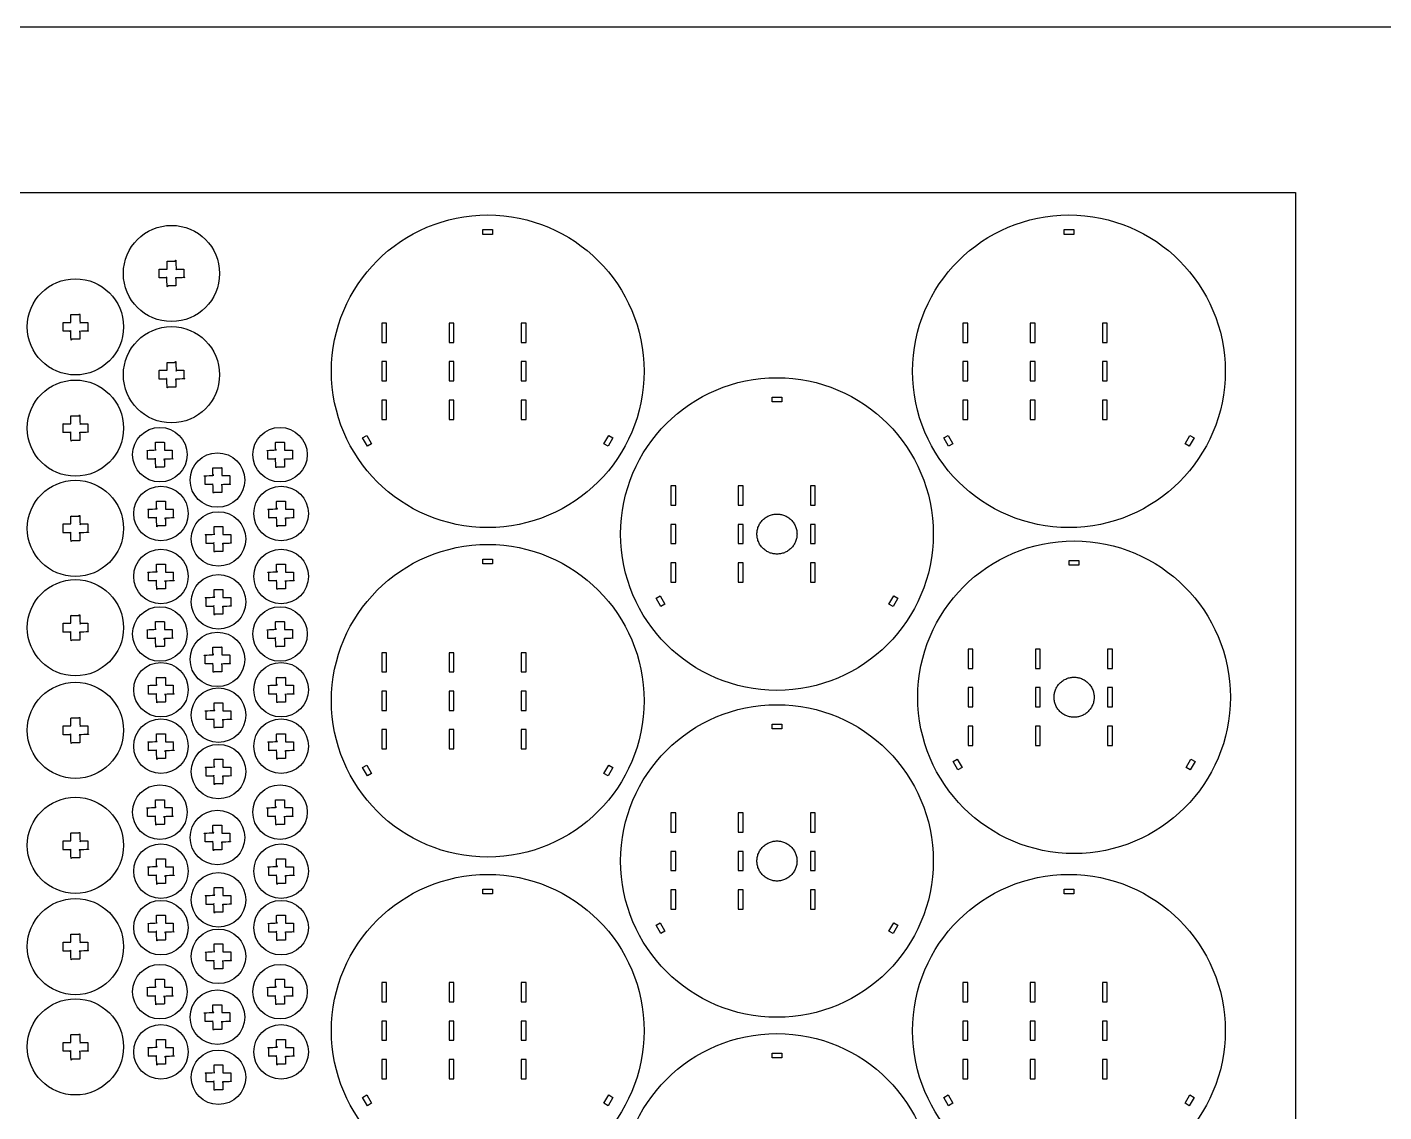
# Model space of a CAD drawing. Header units: metres. Extents: x -93 to 6479, y -472 to 3135.
# Drawn here: x 2981 to 3827, y 1353 to 2029 of the extents above; entities that cross this region are included whole.
import ezdxf

# ---------------------------------------------------------------- set-up
doc = ezdxf.new("R2010")
doc.units = ezdxf.units.M
doc.header["$LTSCALE"] = 0.001
doc.header["$MEASUREMENT"] = 0
for name, color, linetype, true_color in [('Cortes$Chicos (15)', 1, 'Continuous', 0xff0000), ('Cortes$Medianos (5)', 7, 'Continuous', 0x3fbfbf), ('Láminas MDF', 7, 'Continuous', 0x000000)]:
    doc.layers.add(name, color=color, linetype=linetype, true_color=true_color)

msp = doc.modelspace()

# ---------------------------------------------------------------- linework, layer by layer
at = {"layer": 'Cortes$Chicos (15)'}
for centre, radius in [((3070.79, 1875.5, -176.28), 30), ((3010.86, 1842.2, -176.28), 30), ((3070.79, 1812.33, -176.28), 30), ((3010.86, 1779.03, -176.28), 30), ((3063.57, 1762.48, -176.28), 17), ((3138.51, 1762.48, -176.28), 17), ((3099.45, 1746.63, -176.28), 17), ((3010.86, 1716.48, -176.28), 30), ((3064.21, 1725.75, -176.28), 17), ((3139.16, 1725.75, -176.28), 17), ((3100.09, 1709.9, -176.28), 17), ((3064.21, 1686.49, -176.28), 17), ((3139.16, 1686.49, -176.28), 17), ((3010.86, 1654.51, -176.28), 30), ((3100.09, 1670.64, -176.28), 17), ((3063.57, 1650.61, -176.28), 17), ((3138.51, 1650.61, -176.28), 17), ((3099.45, 1634.76, -176.28), 17), ((3064.21, 1615.84, -176.28), 17), ((3139.16, 1615.84, -176.28), 17), ((3010.86, 1590.52, -176.28), 30), ((3100.09, 1599.99, -176.28), 17), ((3064.21, 1580.62, -176.28), 17), ((3139.16, 1580.62, -176.28), 17), ((3100.09, 1564.77, -176.28), 17), ((3010.86, 1518.76, -176.28), 30), ((3063.57, 1539.51, -176.28), 17), ((3138.51, 1539.51, -176.28), 17), ((3099.45, 1523.66, -176.28), 17), ((3064.21, 1502.66, -176.28), 17), ((3139.16, 1502.66, -176.28), 17), ((3100.09, 1484.74, -176.28), 17), ((3010.86, 1455.59, -176.28), 30), ((3064.21, 1467.43, -176.28), 17), ((3139.16, 1467.43, -176.28), 17), ((3100.09, 1449.51, -176.28), 17), ((3063.57, 1427.47, -176.28), 17), ((3138.51, 1427.47, -176.28), 17), ((3010.86, 1393.04, -176.28), 30), ((3099.45, 1411.61, -176.28), 17), ((3064.21, 1389.93, -176.28), 17), ((3139.16, 1389.93, -176.28), 17), ((3100.09, 1374.08, -176.28), 17)]:
    msp.add_circle(centre, radius, dxfattribs=at)
for points in [[(3068.01, 1878.28, -176.28), (3065.56, 1878.28, -176.28), (3063.06, 1878.28, -176.28), (3063.06, 1875.5, -176.28), (3063.06, 1872.72, -176.28), (3065.56, 1872.72, -176.28), (3068.01, 1872.72, -176.28), (3068.01, 1870.27, -176.28), (3068.01, 1867.77, -176.28), (3070.79, 1867.77, -176.28), (3073.57, 1867.77, -176.28), (3073.57, 1870.27, -176.28), (3073.57, 1872.72, -176.28), (3076.02, 1872.72, -176.28), (3078.52, 1872.72, -176.28), (3078.52, 1875.5, -176.28), (3078.51, 1878.28, -176.28), (3076.01, 1878.28, -176.28), (3073.57, 1878.28, -176.28), (3073.57, 1880.73, -176.28), (3073.57, 1883.23, -176.28), (3070.79, 1883.23, -176.28), (3068.01, 1883.23, -176.28), (3068.01, 1880.73, -176.28), (3068.01, 1878.28, -176.28)], [(3008.08, 1844.98, -176.28), (3005.63, 1844.98, -176.28), (3003.13, 1844.98, -176.28), (3003.13, 1842.2, -176.28), (3003.13, 1839.42, -176.28), (3005.63, 1839.42, -176.28), (3008.08, 1839.42, -176.28), (3008.08, 1836.97, -176.28), (3008.08, 1834.47, -176.28), (3010.86, 1834.47, -176.28), (3013.64, 1834.47, -176.28), (3013.64, 1836.97, -176.28), (3013.64, 1839.42, -176.28), (3016.09, 1839.42, -176.28), (3018.59, 1839.42, -176.28), (3018.59, 1842.2, -176.28), (3018.58, 1844.98, -176.28), (3016.08, 1844.98, -176.28), (3013.64, 1844.98, -176.28), (3013.64, 1847.43, -176.28), (3013.64, 1849.93, -176.28), (3010.86, 1849.93, -176.28), (3008.08, 1849.93, -176.28), (3008.08, 1847.43, -176.28), (3008.08, 1844.98, -176.28)], [(3068.01, 1815.11, -176.28), (3065.56, 1815.11, -176.28), (3063.06, 1815.11, -176.28), (3063.06, 1812.33, -176.28), (3063.06, 1809.55, -176.28), (3065.56, 1809.55, -176.28), (3068.01, 1809.55, -176.28), (3068.01, 1807.1, -176.28), (3068.01, 1804.6, -176.28), (3070.79, 1804.6, -176.28), (3073.57, 1804.6, -176.28), (3073.57, 1807.1, -176.28), (3073.57, 1809.55, -176.28), (3076.02, 1809.55, -176.28), (3078.52, 1809.55, -176.28), (3078.52, 1812.33, -176.28), (3078.51, 1815.11, -176.28), (3076.01, 1815.11, -176.28), (3073.57, 1815.11, -176.28), (3073.57, 1817.56, -176.28), (3073.57, 1820.06, -176.28), (3070.79, 1820.06, -176.28), (3068.01, 1820.06, -176.28), (3068.01, 1817.56, -176.28), (3068.01, 1815.11, -176.28)], [(3008.08, 1781.81, -176.28), (3005.63, 1781.81, -176.28), (3003.13, 1781.81, -176.28), (3003.13, 1779.03, -176.28), (3003.13, 1776.25, -176.28), (3005.63, 1776.25, -176.28), (3008.08, 1776.25, -176.28), (3008.08, 1773.8, -176.28), (3008.08, 1771.3, -176.28), (3010.86, 1771.3, -176.28), (3013.64, 1771.3, -176.28), (3013.64, 1773.8, -176.28), (3013.64, 1776.25, -176.28), (3016.09, 1776.25, -176.28), (3018.59, 1776.25, -176.28), (3018.59, 1779.03, -176.28), (3018.58, 1781.81, -176.28), (3016.08, 1781.81, -176.28), (3013.64, 1781.81, -176.28), (3013.64, 1784.26, -176.28), (3013.64, 1786.76, -176.28), (3010.86, 1786.76, -176.28), (3008.08, 1786.76, -176.28), (3008.08, 1784.26, -176.28), (3008.08, 1781.81, -176.28)], [(3066.34, 1765.26, -176.28), (3066.34, 1767.71, -176.28), (3066.34, 1770.21, -176.28), (3063.57, 1770.2, -176.28), (3060.79, 1770.2, -176.28), (3060.79, 1767.7, -176.28), (3060.79, 1765.25, -176.28), (3058.34, 1765.25, -176.28), (3055.84, 1765.25, -176.28), (3055.84, 1762.48, -176.28), (3055.84, 1759.7, -176.28), (3058.34, 1759.7, -176.28), (3060.79, 1759.7, -176.28), (3060.79, 1757.25, -176.28), (3060.79, 1754.75, -176.28), (3063.57, 1754.75, -176.28), (3066.34, 1754.75, -176.28), (3066.34, 1757.25, -176.28), (3066.34, 1759.7, -176.28), (3068.79, 1759.7, -176.28), (3071.29, 1759.7, -176.28), (3071.29, 1762.48, -176.28), (3071.29, 1765.25, -176.28), (3068.79, 1765.25, -176.28), (3066.34, 1765.26, -176.28)], [(3141.29, 1765.26, -176.28), (3141.29, 1767.71, -176.28), (3141.29, 1770.21, -176.28), (3138.51, 1770.2, -176.28), (3135.74, 1770.2, -176.28), (3135.74, 1767.7, -176.28), (3135.74, 1765.25, -176.28), (3133.29, 1765.25, -176.28), (3130.79, 1765.25, -176.28), (3130.79, 1762.48, -176.28), (3130.79, 1759.7, -176.28), (3133.29, 1759.7, -176.28), (3135.74, 1759.7, -176.28), (3135.74, 1757.25, -176.28), (3135.74, 1754.75, -176.28), (3138.51, 1754.75, -176.28), (3141.29, 1754.75, -176.28), (3141.29, 1757.25, -176.28), (3141.29, 1759.7, -176.28), (3143.74, 1759.7, -176.28), (3146.24, 1759.7, -176.28), (3146.24, 1762.48, -176.28), (3146.24, 1765.25, -176.28), (3143.74, 1765.25, -176.28), (3141.29, 1765.26, -176.28)], [(3102.23, 1749.41, -176.28), (3102.23, 1751.86, -176.28), (3102.23, 1754.36, -176.28), (3099.45, 1754.35, -176.28), (3096.67, 1754.35, -176.28), (3096.67, 1751.85, -176.28), (3096.67, 1749.4, -176.28), (3094.22, 1749.4, -176.28), (3091.72, 1749.4, -176.28), (3091.72, 1746.63, -176.28), (3091.72, 1743.85, -176.28), (3094.22, 1743.85, -176.28), (3096.67, 1743.85, -176.28), (3096.67, 1741.4, -176.28), (3096.67, 1738.9, -176.28), (3099.45, 1738.9, -176.28), (3102.23, 1738.9, -176.28), (3102.23, 1741.4, -176.28), (3102.23, 1743.85, -176.28), (3104.68, 1743.85, -176.28), (3107.18, 1743.85, -176.28), (3107.18, 1746.63, -176.28), (3107.18, 1749.4, -176.28), (3104.68, 1749.4, -176.28), (3102.23, 1749.41, -176.28)], [(3066.99, 1728.53, -176.28), (3066.99, 1730.98, -176.28), (3066.99, 1733.48, -176.28), (3064.21, 1733.47, -176.28), (3061.43, 1733.48, -176.28), (3061.43, 1730.98, -176.28), (3061.43, 1728.53, -176.28), (3058.98, 1728.53, -176.28), (3056.48, 1728.53, -176.28), (3056.48, 1725.75, -176.28), (3056.48, 1722.97, -176.28), (3058.98, 1722.97, -176.28), (3061.43, 1722.97, -176.28), (3061.43, 1720.52, -176.28), (3061.43, 1718.02, -176.28), (3064.21, 1718.02, -176.28), (3066.99, 1718.02, -176.28), (3066.99, 1720.52, -176.28), (3066.99, 1722.97, -176.28), (3069.44, 1722.97, -176.28), (3071.94, 1722.97, -176.28), (3071.94, 1725.75, -176.28), (3071.94, 1728.53, -176.28), (3069.44, 1728.52, -176.28), (3066.99, 1728.53, -176.28)], [(3141.94, 1728.53, -176.28), (3141.94, 1730.98, -176.28), (3141.94, 1733.48, -176.28), (3139.16, 1733.47, -176.28), (3136.38, 1733.48, -176.28), (3136.38, 1730.98, -176.28), (3136.38, 1728.53, -176.28), (3133.93, 1728.53, -176.28), (3131.43, 1728.53, -176.28), (3131.43, 1725.75, -176.28), (3131.43, 1722.97, -176.28), (3133.93, 1722.97, -176.28), (3136.38, 1722.97, -176.28), (3136.38, 1720.52, -176.28), (3136.38, 1718.02, -176.28), (3139.16, 1718.02, -176.28), (3141.94, 1718.02, -176.28), (3141.94, 1720.52, -176.28), (3141.94, 1722.97, -176.28), (3144.39, 1722.97, -176.28), (3146.89, 1722.97, -176.28), (3146.89, 1725.75, -176.28), (3146.89, 1728.53, -176.28), (3144.39, 1728.52, -176.28), (3141.94, 1728.53, -176.28)], [(3008.08, 1719.26, -176.28), (3005.63, 1719.26, -176.28), (3003.13, 1719.26, -176.28), (3003.13, 1716.48, -176.28), (3003.13, 1713.71, -176.28), (3005.63, 1713.71, -176.28), (3008.08, 1713.71, -176.28), (3008.08, 1711.26, -176.28), (3008.08, 1708.76, -176.28), (3010.86, 1708.76, -176.28), (3013.64, 1708.76, -176.28), (3013.64, 1711.26, -176.28), (3013.64, 1713.71, -176.28), (3016.09, 1713.71, -176.28), (3018.59, 1713.71, -176.28), (3018.59, 1716.48, -176.28), (3018.58, 1719.26, -176.28), (3016.08, 1719.26, -176.28), (3013.64, 1719.26, -176.28), (3013.64, 1721.71, -176.28), (3013.64, 1724.21, -176.28), (3010.86, 1724.21, -176.28), (3008.08, 1724.21, -176.28), (3008.08, 1721.71, -176.28), (3008.08, 1719.26, -176.28)], [(3102.87, 1712.68, -176.28), (3102.87, 1715.13, -176.28), (3102.87, 1717.63, -176.28), (3100.09, 1717.62, -176.28), (3097.32, 1717.62, -176.28), (3097.32, 1715.12, -176.28), (3097.32, 1712.67, -176.28), (3094.87, 1712.67, -176.28), (3092.37, 1712.67, -176.28), (3092.37, 1709.9, -176.28), (3092.37, 1707.12, -176.28), (3094.87, 1707.12, -176.28), (3097.32, 1707.12, -176.28), (3097.32, 1704.67, -176.28), (3097.32, 1702.17, -176.28), (3100.09, 1702.17, -176.28), (3102.87, 1702.17, -176.28), (3102.87, 1704.67, -176.28), (3102.87, 1707.12, -176.28), (3105.32, 1707.12, -176.28), (3107.82, 1707.12, -176.28), (3107.82, 1709.9, -176.28), (3107.82, 1712.67, -176.28), (3105.32, 1712.67, -176.28), (3102.87, 1712.68, -176.28)], [(3066.99, 1689.27, -176.28), (3066.99, 1691.72, -176.28), (3066.99, 1694.22, -176.28), (3064.21, 1694.22, -176.28), (3061.43, 1694.22, -176.28), (3061.43, 1691.72, -176.28), (3061.43, 1689.27, -176.28), (3058.98, 1689.27, -176.28), (3056.48, 1689.27, -176.28), (3056.48, 1686.49, -176.28), (3056.48, 1683.71, -176.28), (3058.98, 1683.71, -176.28), (3061.43, 1683.71, -176.28), (3061.43, 1681.26, -176.28), (3061.43, 1678.76, -176.28), (3064.21, 1678.76, -176.28), (3066.99, 1678.76, -176.28), (3066.99, 1681.27, -176.28), (3066.99, 1683.71, -176.28), (3069.44, 1683.71, -176.28), (3071.94, 1683.71, -176.28), (3071.94, 1686.49, -176.28), (3071.94, 1689.27, -176.28), (3069.44, 1689.27, -176.28), (3066.99, 1689.27, -176.28)], [(3141.94, 1689.27, -176.28), (3141.94, 1691.72, -176.28), (3141.94, 1694.22, -176.28), (3139.16, 1694.22, -176.28), (3136.38, 1694.22, -176.28), (3136.38, 1691.72, -176.28), (3136.38, 1689.27, -176.28), (3133.93, 1689.27, -176.28), (3131.43, 1689.27, -176.28), (3131.43, 1686.49, -176.28), (3131.43, 1683.71, -176.28), (3133.93, 1683.71, -176.28), (3136.38, 1683.71, -176.28), (3136.38, 1681.26, -176.28), (3136.38, 1678.76, -176.28), (3139.16, 1678.76, -176.28), (3141.94, 1678.76, -176.28), (3141.94, 1681.27, -176.28), (3141.94, 1683.71, -176.28), (3144.39, 1683.71, -176.28), (3146.89, 1683.71, -176.28), (3146.89, 1686.49, -176.28), (3146.89, 1689.27, -176.28), (3144.39, 1689.27, -176.28), (3141.94, 1689.27, -176.28)], [(3102.87, 1673.42, -176.28), (3102.87, 1675.87, -176.28), (3102.87, 1678.37, -176.28), (3100.09, 1678.37, -176.28), (3097.32, 1678.37, -176.28), (3097.32, 1675.87, -176.28), (3097.32, 1673.42, -176.28), (3094.87, 1673.42, -176.28), (3092.37, 1673.42, -176.28), (3092.37, 1670.64, -176.28), (3092.37, 1667.86, -176.28), (3094.87, 1667.86, -176.28), (3097.32, 1667.86, -176.28), (3097.32, 1665.41, -176.28), (3097.32, 1662.91, -176.28), (3100.09, 1662.91, -176.28), (3102.87, 1662.91, -176.28), (3102.87, 1665.42, -176.28), (3102.87, 1667.86, -176.28), (3105.32, 1667.86, -176.28), (3107.82, 1667.86, -176.28), (3107.82, 1670.64, -176.28), (3107.82, 1673.42, -176.28), (3105.32, 1673.42, -176.28), (3102.87, 1673.42, -176.28)], [(3008.08, 1657.29, -176.28), (3005.63, 1657.29, -176.28), (3003.13, 1657.29, -176.28), (3003.13, 1654.51, -176.28), (3003.13, 1651.73, -176.28), (3005.63, 1651.73, -176.28), (3008.08, 1651.73, -176.28), (3008.08, 1649.28, -176.28), (3008.08, 1646.78, -176.28), (3010.86, 1646.78, -176.28), (3013.64, 1646.78, -176.28), (3013.64, 1649.28, -176.28), (3013.64, 1651.73, -176.28), (3016.09, 1651.73, -176.28), (3018.59, 1651.73, -176.28), (3018.59, 1654.51, -176.28), (3018.58, 1657.29, -176.28), (3016.08, 1657.29, -176.28), (3013.64, 1657.29, -176.28), (3013.64, 1659.74, -176.28), (3013.64, 1662.24, -176.28), (3010.86, 1662.24, -176.28), (3008.08, 1662.24, -176.28), (3008.08, 1659.74, -176.28), (3008.08, 1657.29, -176.28)], [(3066.34, 1653.39, -176.28), (3066.34, 1655.84, -176.28), (3066.34, 1658.34, -176.28), (3063.57, 1658.33, -176.28), (3060.79, 1658.33, -176.28), (3060.79, 1655.83, -176.28), (3060.79, 1653.38, -176.28), (3058.34, 1653.38, -176.28), (3055.84, 1653.38, -176.28), (3055.84, 1650.61, -176.28), (3055.84, 1647.83, -176.28), (3058.34, 1647.83, -176.28), (3060.79, 1647.83, -176.28), (3060.79, 1645.38, -176.28), (3060.79, 1642.88, -176.28), (3063.57, 1642.88, -176.28), (3066.34, 1642.88, -176.28), (3066.34, 1645.38, -176.28), (3066.34, 1647.83, -176.28), (3068.79, 1647.83, -176.28), (3071.29, 1647.83, -176.28), (3071.29, 1650.61, -176.28), (3071.29, 1653.38, -176.28), (3068.79, 1653.38, -176.28), (3066.34, 1653.39, -176.28)], [(3141.29, 1653.39, -176.28), (3141.29, 1655.84, -176.28), (3141.29, 1658.34, -176.28), (3138.51, 1658.33, -176.28), (3135.74, 1658.33, -176.28), (3135.74, 1655.83, -176.28), (3135.74, 1653.38, -176.28), (3133.29, 1653.38, -176.28), (3130.79, 1653.38, -176.28), (3130.79, 1650.61, -176.28), (3130.79, 1647.83, -176.28), (3133.29, 1647.83, -176.28), (3135.74, 1647.83, -176.28), (3135.74, 1645.38, -176.28), (3135.74, 1642.88, -176.28), (3138.51, 1642.88, -176.28), (3141.29, 1642.88, -176.28), (3141.29, 1645.38, -176.28), (3141.29, 1647.83, -176.28), (3143.74, 1647.83, -176.28), (3146.24, 1647.83, -176.28), (3146.24, 1650.61, -176.28), (3146.24, 1653.38, -176.28), (3143.74, 1653.38, -176.28), (3141.29, 1653.39, -176.28)], [(3102.23, 1637.54, -176.28), (3102.23, 1639.99, -176.28), (3102.23, 1642.49, -176.28), (3099.45, 1642.48, -176.28), (3096.67, 1642.48, -176.28), (3096.67, 1639.98, -176.28), (3096.67, 1637.53, -176.28), (3094.22, 1637.53, -176.28), (3091.72, 1637.53, -176.28), (3091.72, 1634.76, -176.28), (3091.72, 1631.98, -176.28), (3094.22, 1631.98, -176.28), (3096.67, 1631.98, -176.28), (3096.67, 1629.53, -176.28), (3096.67, 1627.03, -176.28), (3099.45, 1627.03, -176.28), (3102.23, 1627.03, -176.28), (3102.23, 1629.53, -176.28), (3102.23, 1631.98, -176.28), (3104.68, 1631.98, -176.28), (3107.18, 1631.98, -176.28), (3107.18, 1634.76, -176.28), (3107.18, 1637.53, -176.28), (3104.68, 1637.53, -176.28), (3102.23, 1637.54, -176.28)], [(3066.99, 1618.62, -176.28), (3066.99, 1621.07, -176.28), (3066.99, 1623.57, -176.28), (3064.21, 1623.57, -176.28), (3061.43, 1623.57, -176.28), (3061.43, 1621.07, -176.28), (3061.43, 1618.62, -176.28), (3058.98, 1618.62, -176.28), (3056.48, 1618.62, -176.28), (3056.48, 1615.84, -176.28), (3056.48, 1613.07, -176.28), (3058.98, 1613.07, -176.28), (3061.43, 1613.07, -176.28), (3061.43, 1610.62, -176.28), (3061.43, 1608.12, -176.28), (3064.21, 1608.12, -176.28), (3066.99, 1608.12, -176.28), (3066.99, 1610.62, -176.28), (3066.99, 1613.07, -176.28), (3069.44, 1613.07, -176.28), (3071.94, 1613.07, -176.28), (3071.94, 1615.84, -176.28), (3071.94, 1618.62, -176.28), (3069.44, 1618.62, -176.28), (3066.99, 1618.62, -176.28)], [(3141.94, 1618.62, -176.28), (3141.94, 1621.07, -176.28), (3141.94, 1623.57, -176.28), (3139.16, 1623.57, -176.28), (3136.38, 1623.57, -176.28), (3136.38, 1621.07, -176.28), (3136.38, 1618.62, -176.28), (3133.93, 1618.62, -176.28), (3131.43, 1618.62, -176.28), (3131.43, 1615.84, -176.28), (3131.43, 1613.07, -176.28), (3133.93, 1613.07, -176.28), (3136.38, 1613.07, -176.28), (3136.38, 1610.62, -176.28), (3136.38, 1608.12, -176.28), (3139.16, 1608.12, -176.28), (3141.94, 1608.12, -176.28), (3141.94, 1610.62, -176.28), (3141.94, 1613.07, -176.28), (3144.39, 1613.07, -176.28), (3146.89, 1613.07, -176.28), (3146.89, 1615.84, -176.28), (3146.89, 1618.62, -176.28), (3144.39, 1618.62, -176.28), (3141.94, 1618.62, -176.28)], [(3102.87, 1602.77, -176.28), (3102.87, 1605.22, -176.28), (3102.87, 1607.72, -176.28), (3100.09, 1607.72, -176.28), (3097.32, 1607.72, -176.28), (3097.32, 1605.22, -176.28), (3097.32, 1602.77, -176.28), (3094.87, 1602.77, -176.28), (3092.37, 1602.77, -176.28), (3092.37, 1599.99, -176.28), (3092.37, 1597.22, -176.28), (3094.87, 1597.22, -176.28), (3097.32, 1597.22, -176.28), (3097.32, 1594.77, -176.28), (3097.32, 1592.27, -176.28), (3100.09, 1592.27, -176.28), (3102.87, 1592.27, -176.28), (3102.87, 1594.77, -176.28), (3102.87, 1597.22, -176.28), (3105.32, 1597.22, -176.28), (3107.82, 1597.22, -176.28), (3107.82, 1599.99, -176.28), (3107.82, 1602.77, -176.28), (3105.32, 1602.77, -176.28), (3102.87, 1602.77, -176.28)], [(3008.08, 1593.3, -176.28), (3005.63, 1593.3, -176.28), (3003.13, 1593.3, -176.28), (3003.13, 1590.52, -176.28), (3003.13, 1587.75, -176.28), (3005.63, 1587.75, -176.28), (3008.08, 1587.75, -176.28), (3008.08, 1585.3, -176.28), (3008.08, 1582.8, -176.28), (3010.86, 1582.8, -176.28), (3013.64, 1582.8, -176.28), (3013.64, 1585.3, -176.28), (3013.64, 1587.75, -176.28), (3016.09, 1587.75, -176.28), (3018.59, 1587.75, -176.28), (3018.59, 1590.52, -176.28), (3018.58, 1593.3, -176.28), (3016.08, 1593.3, -176.28), (3013.64, 1593.3, -176.28), (3013.64, 1595.75, -176.28), (3013.64, 1598.25, -176.28), (3010.86, 1598.25, -176.28), (3008.08, 1598.25, -176.28), (3008.08, 1595.75, -176.28), (3008.08, 1593.3, -176.28)], [(3066.99, 1583.4, -176.28), (3066.99, 1585.85, -176.28), (3066.99, 1588.35, -176.28), (3064.21, 1588.34, -176.28), (3061.43, 1588.34, -176.28), (3061.43, 1585.84, -176.28), (3061.43, 1583.39, -176.28), (3058.98, 1583.39, -176.28), (3056.48, 1583.39, -176.28), (3056.48, 1580.62, -176.28), (3056.48, 1577.84, -176.28), (3058.98, 1577.84, -176.28), (3061.43, 1577.84, -176.28), (3061.43, 1575.39, -176.28), (3061.43, 1572.89, -176.28), (3064.21, 1572.89, -176.28), (3066.99, 1572.89, -176.28), (3066.99, 1575.39, -176.28), (3066.99, 1577.84, -176.28), (3069.44, 1577.84, -176.28), (3071.94, 1577.84, -176.28), (3071.94, 1580.62, -176.28), (3071.94, 1583.39, -176.28), (3069.44, 1583.39, -176.28), (3066.99, 1583.4, -176.28)], [(3141.94, 1583.4, -176.28), (3141.94, 1585.85, -176.28), (3141.94, 1588.35, -176.28), (3139.16, 1588.34, -176.28), (3136.38, 1588.34, -176.28), (3136.38, 1585.84, -176.28), (3136.38, 1583.39, -176.28), (3133.93, 1583.39, -176.28), (3131.43, 1583.39, -176.28), (3131.43, 1580.62, -176.28), (3131.43, 1577.84, -176.28), (3133.93, 1577.84, -176.28), (3136.38, 1577.84, -176.28), (3136.38, 1575.39, -176.28), (3136.38, 1572.89, -176.28), (3139.16, 1572.89, -176.28), (3141.94, 1572.89, -176.28), (3141.94, 1575.39, -176.28), (3141.94, 1577.84, -176.28), (3144.39, 1577.84, -176.28), (3146.89, 1577.84, -176.28), (3146.89, 1580.62, -176.28), (3146.89, 1583.39, -176.28), (3144.39, 1583.39, -176.28), (3141.94, 1583.4, -176.28)], [(3102.87, 1567.55, -176.28), (3102.87, 1570, -176.28), (3102.87, 1572.5, -176.28), (3100.09, 1572.49, -176.28), (3097.32, 1572.49, -176.28), (3097.32, 1569.99, -176.28), (3097.32, 1567.54, -176.28), (3094.87, 1567.54, -176.28), (3092.37, 1567.54, -176.28), (3092.37, 1564.77, -176.28), (3092.37, 1561.99, -176.28), (3094.87, 1561.99, -176.28), (3097.32, 1561.99, -176.28), (3097.32, 1559.54, -176.28), (3097.32, 1557.04, -176.28), (3100.09, 1557.04, -176.28), (3102.87, 1557.04, -176.28), (3102.87, 1559.54, -176.28), (3102.87, 1561.99, -176.28), (3105.32, 1561.99, -176.28), (3107.82, 1561.99, -176.28), (3107.82, 1564.77, -176.28), (3107.82, 1567.54, -176.28), (3105.32, 1567.54, -176.28), (3102.87, 1567.55, -176.28)], [(3066.34, 1542.29, -176.28), (3066.34, 1544.74, -176.28), (3066.34, 1547.24, -176.28), (3063.57, 1547.24, -176.28), (3060.79, 1547.24, -176.28), (3060.79, 1544.74, -176.28), (3060.79, 1542.29, -176.28), (3058.34, 1542.29, -176.28), (3055.84, 1542.29, -176.28), (3055.84, 1539.51, -176.28), (3055.84, 1536.74, -176.28), (3058.34, 1536.74, -176.28), (3060.79, 1536.74, -176.28), (3060.79, 1534.29, -176.28), (3060.79, 1531.79, -176.28), (3063.57, 1531.78, -176.28), (3066.34, 1531.79, -176.28), (3066.34, 1534.29, -176.28), (3066.34, 1536.74, -176.28), (3068.79, 1536.74, -176.28), (3071.29, 1536.74, -176.28), (3071.29, 1539.51, -176.28), (3071.29, 1542.29, -176.28), (3068.79, 1542.29, -176.28), (3066.34, 1542.29, -176.28)], [(3141.29, 1542.29, -176.28), (3141.29, 1544.74, -176.28), (3141.29, 1547.24, -176.28), (3138.51, 1547.24, -176.28), (3135.74, 1547.24, -176.28), (3135.74, 1544.74, -176.28), (3135.74, 1542.29, -176.28), (3133.29, 1542.29, -176.28), (3130.79, 1542.29, -176.28), (3130.79, 1539.51, -176.28), (3130.79, 1536.74, -176.28), (3133.29, 1536.74, -176.28), (3135.74, 1536.74, -176.28), (3135.74, 1534.29, -176.28), (3135.74, 1531.79, -176.28), (3138.51, 1531.78, -176.28), (3141.29, 1531.79, -176.28), (3141.29, 1534.29, -176.28), (3141.29, 1536.74, -176.28), (3143.74, 1536.74, -176.28), (3146.24, 1536.74, -176.28), (3146.24, 1539.51, -176.28), (3146.24, 1542.29, -176.28), (3143.74, 1542.29, -176.28), (3141.29, 1542.29, -176.28)], [(3008.08, 1521.54, -176.28), (3005.63, 1521.54, -176.28), (3003.13, 1521.54, -176.28), (3003.13, 1518.76, -176.28), (3003.13, 1515.98, -176.28), (3005.63, 1515.98, -176.28), (3008.08, 1515.98, -176.28), (3008.08, 1513.53, -176.28), (3008.08, 1511.03, -176.28), (3010.86, 1511.03, -176.28), (3013.64, 1511.03, -176.28), (3013.64, 1513.53, -176.28), (3013.64, 1515.98, -176.28), (3016.09, 1515.98, -176.28), (3018.59, 1515.98, -176.28), (3018.59, 1518.76, -176.28), (3018.58, 1521.54, -176.28), (3016.08, 1521.54, -176.28), (3013.64, 1521.54, -176.28), (3013.64, 1523.99, -176.28), (3013.64, 1526.49, -176.28), (3010.86, 1526.49, -176.28), (3008.08, 1526.49, -176.28), (3008.08, 1523.99, -176.28), (3008.08, 1521.54, -176.28)], [(3102.23, 1526.44, -176.28), (3102.23, 1528.89, -176.28), (3102.23, 1531.39, -176.28), (3099.45, 1531.39, -176.28), (3096.67, 1531.39, -176.28), (3096.67, 1528.89, -176.28), (3096.67, 1526.44, -176.28), (3094.22, 1526.44, -176.28), (3091.72, 1526.44, -176.28), (3091.72, 1523.66, -176.28), (3091.72, 1520.88, -176.28), (3094.22, 1520.88, -176.28), (3096.67, 1520.88, -176.28), (3096.67, 1518.43, -176.28), (3096.67, 1515.93, -176.28), (3099.45, 1515.93, -176.28), (3102.23, 1515.94, -176.28), (3102.23, 1518.44, -176.28), (3102.23, 1520.88, -176.28), (3104.68, 1520.88, -176.28), (3107.18, 1520.88, -176.28), (3107.18, 1523.66, -176.28), (3107.18, 1526.44, -176.28), (3104.68, 1526.44, -176.28), (3102.23, 1526.44, -176.28)], [(3066.99, 1505.44, -176.28), (3066.99, 1507.89, -176.28), (3066.99, 1510.39, -176.28), (3064.21, 1510.39, -176.28), (3061.43, 1510.39, -176.28), (3061.43, 1507.89, -176.28), (3061.43, 1505.44, -176.28), (3058.98, 1505.44, -176.28), (3056.48, 1505.44, -176.28), (3056.48, 1502.66, -176.28), (3056.48, 1499.88, -176.28), (3058.98, 1499.88, -176.28), (3061.43, 1499.88, -176.28), (3061.43, 1497.43, -176.28), (3061.43, 1494.93, -176.28), (3064.21, 1494.93, -176.28), (3066.99, 1494.93, -176.28), (3066.99, 1497.44, -176.28), (3066.99, 1499.88, -176.28), (3069.44, 1499.88, -176.28), (3071.94, 1499.88, -176.28), (3071.94, 1502.66, -176.28), (3071.94, 1505.44, -176.28), (3069.44, 1505.44, -176.28), (3066.99, 1505.44, -176.28)], [(3141.94, 1505.44, -176.28), (3141.94, 1507.89, -176.28), (3141.94, 1510.39, -176.28), (3139.16, 1510.39, -176.28), (3136.38, 1510.39, -176.28), (3136.38, 1507.89, -176.28), (3136.38, 1505.44, -176.28), (3133.93, 1505.44, -176.28), (3131.43, 1505.44, -176.28), (3131.43, 1502.66, -176.28), (3131.43, 1499.88, -176.28), (3133.93, 1499.88, -176.28), (3136.38, 1499.88, -176.28), (3136.38, 1497.43, -176.28), (3136.38, 1494.93, -176.28), (3139.16, 1494.93, -176.28), (3141.94, 1494.93, -176.28), (3141.94, 1497.44, -176.28), (3141.94, 1499.88, -176.28), (3144.39, 1499.88, -176.28), (3146.89, 1499.88, -176.28), (3146.89, 1502.66, -176.28), (3146.89, 1505.44, -176.28), (3144.39, 1505.44, -176.28), (3141.94, 1505.44, -176.28)], [(3102.87, 1487.52, -176.28), (3102.87, 1489.97, -176.28), (3102.87, 1492.47, -176.28), (3100.09, 1492.46, -176.28), (3097.32, 1492.46, -176.28), (3097.32, 1489.96, -176.28), (3097.32, 1487.51, -176.28), (3094.87, 1487.51, -176.28), (3092.37, 1487.51, -176.28), (3092.37, 1484.74, -176.28), (3092.37, 1481.96, -176.28), (3094.87, 1481.96, -176.28), (3097.32, 1481.96, -176.28), (3097.32, 1479.51, -176.28), (3097.32, 1477.01, -176.28), (3100.09, 1477.01, -176.28), (3102.87, 1477.01, -176.28), (3102.87, 1479.51, -176.28), (3102.87, 1481.96, -176.28), (3105.32, 1481.96, -176.28), (3107.82, 1481.96, -176.28), (3107.82, 1484.74, -176.28), (3107.82, 1487.51, -176.28), (3105.32, 1487.51, -176.28), (3102.87, 1487.52, -176.28)], [(3066.99, 1470.21, -176.28), (3066.99, 1472.66, -176.28), (3066.99, 1475.16, -176.28), (3064.21, 1475.16, -176.28), (3061.43, 1475.16, -176.28), (3061.43, 1472.66, -176.28), (3061.43, 1470.21, -176.28), (3058.98, 1470.21, -176.28), (3056.48, 1470.21, -176.28), (3056.48, 1467.43, -176.28), (3056.48, 1464.65, -176.28), (3058.98, 1464.65, -176.28), (3061.43, 1464.65, -176.28), (3061.43, 1462.2, -176.28), (3061.43, 1459.7, -176.28), (3064.21, 1459.7, -176.28), (3066.99, 1459.71, -176.28), (3066.99, 1462.21, -176.28), (3066.99, 1464.65, -176.28), (3069.44, 1464.65, -176.28), (3071.94, 1464.65, -176.28), (3071.94, 1467.43, -176.28), (3071.94, 1470.21, -176.28), (3069.44, 1470.21, -176.28), (3066.99, 1470.21, -176.28)], [(3141.94, 1470.21, -176.28), (3141.94, 1472.66, -176.28), (3141.94, 1475.16, -176.28), (3139.16, 1475.16, -176.28), (3136.38, 1475.16, -176.28), (3136.38, 1472.66, -176.28), (3136.38, 1470.21, -176.28), (3133.93, 1470.21, -176.28), (3131.43, 1470.21, -176.28), (3131.43, 1467.43, -176.28), (3131.43, 1464.65, -176.28), (3133.93, 1464.65, -176.28), (3136.38, 1464.65, -176.28), (3136.38, 1462.2, -176.28), (3136.38, 1459.7, -176.28), (3139.16, 1459.7, -176.28), (3141.94, 1459.71, -176.28), (3141.94, 1462.21, -176.28), (3141.94, 1464.65, -176.28), (3144.39, 1464.65, -176.28), (3146.89, 1464.65, -176.28), (3146.89, 1467.43, -176.28), (3146.89, 1470.21, -176.28), (3144.39, 1470.21, -176.28), (3141.94, 1470.21, -176.28)], [(3008.08, 1458.37, -176.28), (3005.63, 1458.37, -176.28), (3003.13, 1458.37, -176.28), (3003.13, 1455.59, -176.28), (3003.13, 1452.81, -176.28), (3005.63, 1452.81, -176.28), (3008.08, 1452.81, -176.28), (3008.08, 1450.36, -176.28), (3008.08, 1447.86, -176.28), (3010.86, 1447.86, -176.28), (3013.64, 1447.86, -176.28), (3013.64, 1450.36, -176.28), (3013.64, 1452.81, -176.28), (3016.09, 1452.81, -176.28), (3018.59, 1452.81, -176.28), (3018.59, 1455.59, -176.28), (3018.58, 1458.37, -176.28), (3016.08, 1458.37, -176.28), (3013.64, 1458.37, -176.28), (3013.64, 1460.82, -176.28), (3013.64, 1463.32, -176.28), (3010.86, 1463.32, -176.28), (3008.08, 1463.32, -176.28), (3008.08, 1460.82, -176.28), (3008.08, 1458.37, -176.28)], [(3102.87, 1452.29, -176.28), (3102.87, 1454.74, -176.28), (3102.87, 1457.24, -176.28), (3100.09, 1457.23, -176.28), (3097.32, 1457.24, -176.28), (3097.32, 1454.74, -176.28), (3097.32, 1452.29, -176.28), (3094.87, 1452.29, -176.28), (3092.37, 1452.29, -176.28), (3092.37, 1449.51, -176.28), (3092.37, 1446.73, -176.28), (3094.87, 1446.73, -176.28), (3097.32, 1446.73, -176.28), (3097.32, 1444.28, -176.28), (3097.32, 1441.78, -176.28), (3100.09, 1441.78, -176.28), (3102.87, 1441.78, -176.28), (3102.87, 1444.28, -176.28), (3102.87, 1446.73, -176.28), (3105.32, 1446.73, -176.28), (3107.82, 1446.73, -176.28), (3107.82, 1449.51, -176.28), (3107.82, 1452.29, -176.28), (3105.32, 1452.28, -176.28), (3102.87, 1452.29, -176.28)], [(3066.34, 1430.25, -176.28), (3066.34, 1432.7, -176.28), (3066.34, 1435.2, -176.28), (3063.57, 1435.19, -176.28), (3060.79, 1435.19, -176.28), (3060.79, 1432.69, -176.28), (3060.79, 1430.24, -176.28), (3058.34, 1430.24, -176.28), (3055.84, 1430.24, -176.28), (3055.84, 1427.47, -176.28), (3055.84, 1424.69, -176.28), (3058.34, 1424.69, -176.28), (3060.79, 1424.69, -176.28), (3060.79, 1422.24, -176.28), (3060.79, 1419.74, -176.28), (3063.57, 1419.74, -176.28), (3066.34, 1419.74, -176.28), (3066.34, 1422.24, -176.28), (3066.34, 1424.69, -176.28), (3068.79, 1424.69, -176.28), (3071.29, 1424.69, -176.28), (3071.29, 1427.47, -176.28), (3071.29, 1430.24, -176.28), (3068.79, 1430.24, -176.28), (3066.34, 1430.25, -176.28)], [(3141.29, 1430.25, -176.28), (3141.29, 1432.7, -176.28), (3141.29, 1435.2, -176.28), (3138.51, 1435.19, -176.28), (3135.74, 1435.19, -176.28), (3135.74, 1432.69, -176.28), (3135.74, 1430.24, -176.28), (3133.29, 1430.24, -176.28), (3130.79, 1430.24, -176.28), (3130.79, 1427.47, -176.28), (3130.79, 1424.69, -176.28), (3133.29, 1424.69, -176.28), (3135.74, 1424.69, -176.28), (3135.74, 1422.24, -176.28), (3135.74, 1419.74, -176.28), (3138.51, 1419.74, -176.28), (3141.29, 1419.74, -176.28), (3141.29, 1422.24, -176.28), (3141.29, 1424.69, -176.28), (3143.74, 1424.69, -176.28), (3146.24, 1424.69, -176.28), (3146.24, 1427.47, -176.28), (3146.24, 1430.24, -176.28), (3143.74, 1430.24, -176.28), (3141.29, 1430.25, -176.28)], [(3102.23, 1414.39, -176.28), (3102.23, 1416.84, -176.28), (3102.23, 1419.34, -176.28), (3099.45, 1419.34, -176.28), (3096.67, 1419.34, -176.28), (3096.67, 1416.84, -176.28), (3096.67, 1414.39, -176.28), (3094.22, 1414.39, -176.28), (3091.72, 1414.39, -176.28), (3091.72, 1411.61, -176.28), (3091.72, 1408.84, -176.28), (3094.22, 1408.84, -176.28), (3096.67, 1408.84, -176.28), (3096.67, 1406.39, -176.28), (3096.67, 1403.89, -176.28), (3099.45, 1403.89, -176.28), (3102.23, 1403.89, -176.28), (3102.23, 1406.39, -176.28), (3102.23, 1408.84, -176.28), (3104.68, 1408.84, -176.28), (3107.18, 1408.84, -176.28), (3107.18, 1411.61, -176.28), (3107.18, 1414.39, -176.28), (3104.68, 1414.39, -176.28), (3102.23, 1414.39, -176.28)], [(3008.08, 1395.82, -176.28), (3005.63, 1395.82, -176.28), (3003.13, 1395.82, -176.28), (3003.13, 1393.04, -176.28), (3003.13, 1390.27, -176.28), (3005.63, 1390.27, -176.28), (3008.08, 1390.27, -176.28), (3008.08, 1387.82, -176.28), (3008.08, 1385.32, -176.28), (3010.86, 1385.32, -176.28), (3013.64, 1385.32, -176.28), (3013.64, 1387.82, -176.28), (3013.64, 1390.27, -176.28), (3016.09, 1390.27, -176.28), (3018.59, 1390.27, -176.28), (3018.59, 1393.04, -176.28), (3018.58, 1395.82, -176.28), (3016.08, 1395.82, -176.28), (3013.64, 1395.82, -176.28), (3013.64, 1398.27, -176.28), (3013.64, 1400.77, -176.28), (3010.86, 1400.77, -176.28), (3008.08, 1400.77, -176.28), (3008.08, 1398.27, -176.28), (3008.08, 1395.82, -176.28)], [(3066.99, 1392.71, -176.28), (3066.99, 1395.16, -176.28), (3066.99, 1397.66, -176.28), (3064.21, 1397.65, -176.28), (3061.43, 1397.65, -176.28), (3061.43, 1395.15, -176.28), (3061.43, 1392.7, -176.28), (3058.98, 1392.7, -176.28), (3056.48, 1392.7, -176.28), (3056.48, 1389.93, -176.28), (3056.48, 1387.15, -176.28), (3058.98, 1387.15, -176.28), (3061.43, 1387.15, -176.28), (3061.43, 1384.7, -176.28), (3061.43, 1382.2, -176.28), (3064.21, 1382.2, -176.28), (3066.99, 1382.2, -176.28), (3066.99, 1384.7, -176.28), (3066.99, 1387.15, -176.28), (3069.44, 1387.15, -176.28), (3071.94, 1387.15, -176.28), (3071.94, 1389.93, -176.28), (3071.94, 1392.7, -176.28), (3069.44, 1392.7, -176.28), (3066.99, 1392.71, -176.28)], [(3141.94, 1392.71, -176.28), (3141.94, 1395.16, -176.28), (3141.94, 1397.66, -176.28), (3139.16, 1397.65, -176.28), (3136.38, 1397.65, -176.28), (3136.38, 1395.15, -176.28), (3136.38, 1392.7, -176.28), (3133.93, 1392.7, -176.28), (3131.43, 1392.7, -176.28), (3131.43, 1389.93, -176.28), (3131.43, 1387.15, -176.28), (3133.93, 1387.15, -176.28), (3136.38, 1387.15, -176.28), (3136.38, 1384.7, -176.28), (3136.38, 1382.2, -176.28), (3139.16, 1382.2, -176.28), (3141.94, 1382.2, -176.28), (3141.94, 1384.7, -176.28), (3141.94, 1387.15, -176.28), (3144.39, 1387.15, -176.28), (3146.89, 1387.15, -176.28), (3146.89, 1389.93, -176.28), (3146.89, 1392.7, -176.28), (3144.39, 1392.7, -176.28), (3141.94, 1392.71, -176.28)], [(3102.87, 1376.86, -176.28), (3102.87, 1379.31, -176.28), (3102.87, 1381.81, -176.28), (3100.09, 1381.8, -176.28), (3097.32, 1381.8, -176.28), (3097.32, 1379.3, -176.28), (3097.32, 1376.85, -176.28), (3094.87, 1376.85, -176.28), (3092.37, 1376.85, -176.28), (3092.37, 1374.08, -176.28), (3092.37, 1371.3, -176.28), (3094.87, 1371.3, -176.28), (3097.32, 1371.3, -176.28), (3097.32, 1368.85, -176.28), (3097.32, 1366.35, -176.28), (3100.09, 1366.35, -176.28), (3102.87, 1366.35, -176.28), (3102.87, 1368.85, -176.28), (3102.87, 1371.3, -176.28), (3105.32, 1371.3, -176.28), (3107.82, 1371.3, -176.28), (3107.82, 1374.08, -176.28), (3107.82, 1376.85, -176.28), (3105.32, 1376.85, -176.28), (3102.87, 1376.86, -176.28)]]:
    msp.add_open_spline(points, degree=2, knots=[30.140064, 30.140064, 30.140064, 35.172162, 35.172162, 40.145636, 40.145636, 45.177734, 45.177734, 45.192734, 45.192734, 50.166208, 50.166208, 55.198306, 55.198306, 55.213306, 55.213306, 60.18678, 60.18678, 65.218878, 65.218878, 65.233878, 65.233878, 70.207351, 70.207351, 75.23945, 75.23945, 75.23945], dxfattribs=at)
at = {"layer": 'Cortes$Medianos (5)'}
for points in [[(3271.06, 1902.87), (3271.06, 1899.87), (3265.06, 1899.87), (3265.06, 1902.87), (3271.06, 1902.87)], [(3633.58, 1902.87), (3633.58, 1899.87), (3627.58, 1899.87), (3627.58, 1902.87), (3633.58, 1902.87)], [(3201.95, 1832.5), (3204.95, 1832.5), (3204.95, 1844.5), (3201.95, 1844.5), (3201.95, 1832.5)], [(3243.95, 1832.5), (3246.95, 1832.5), (3246.95, 1844.5), (3243.95, 1844.5), (3243.95, 1832.5)], [(3288.95, 1832.5), (3291.95, 1832.5), (3291.95, 1844.5), (3288.95, 1844.5), (3288.95, 1832.5)], [(3564.47, 1832.5), (3567.47, 1832.5), (3567.47, 1844.5), (3564.47, 1844.5), (3564.47, 1832.5)], [(3606.47, 1832.5), (3609.47, 1832.5), (3609.47, 1844.5), (3606.47, 1844.5), (3606.47, 1832.5)], [(3651.47, 1832.5), (3654.47, 1832.5), (3654.47, 1844.5), (3651.47, 1844.5), (3651.47, 1832.5)], [(3201.95, 1808.5), (3204.95, 1808.5), (3204.95, 1820.5), (3201.95, 1820.5), (3201.95, 1808.5)], [(3243.95, 1808.5), (3246.95, 1808.5), (3246.95, 1820.5), (3243.95, 1820.5), (3243.95, 1808.5)], [(3288.95, 1808.5), (3291.95, 1808.5), (3291.95, 1820.5), (3288.95, 1820.5), (3288.95, 1808.5)], [(3564.47, 1808.5), (3567.47, 1808.5), (3567.47, 1820.5), (3564.47, 1820.5), (3564.47, 1808.5)], [(3606.47, 1808.5), (3609.47, 1808.5), (3609.47, 1820.5), (3606.47, 1820.5), (3606.47, 1808.5)], [(3651.47, 1808.5), (3654.47, 1808.5), (3654.47, 1820.5), (3651.47, 1820.5), (3651.47, 1808.5)], [(3201.95, 1784.5), (3204.95, 1784.5), (3204.95, 1796.5), (3201.95, 1796.5), (3201.95, 1784.5)], [(3243.95, 1784.5), (3246.95, 1784.5), (3246.95, 1796.5), (3243.95, 1796.5), (3243.95, 1784.5)], [(3288.95, 1784.5), (3291.95, 1784.5), (3291.95, 1796.5), (3288.95, 1796.5), (3288.95, 1784.5)], [(3451.46, 1798.33), (3451.46, 1795.33), (3445.46, 1795.33), (3445.46, 1798.33), (3451.46, 1798.33)], [(3564.47, 1784.5), (3567.47, 1784.5), (3567.47, 1796.5), (3564.47, 1796.5), (3564.47, 1784.5)], [(3606.47, 1784.5), (3609.47, 1784.5), (3609.47, 1796.5), (3606.47, 1796.5), (3606.47, 1784.5)], [(3651.47, 1784.5), (3654.47, 1784.5), (3654.47, 1796.5), (3651.47, 1796.5), (3651.47, 1784.5)], [(3190.02, 1772.91), (3192.62, 1774.41), (3195.62, 1769.21), (3193.02, 1767.71), (3190.02, 1772.91)], [(3343.09, 1767.71), (3340.49, 1769.21), (3343.49, 1774.41), (3346.09, 1772.91), (3343.09, 1767.71)], [(3552.55, 1772.91), (3555.15, 1774.41), (3558.15, 1769.21), (3555.55, 1767.71), (3552.55, 1772.91)], [(3705.62, 1767.71), (3703.02, 1769.21), (3706.02, 1774.41), (3708.62, 1772.91), (3705.62, 1767.71)], [(3382.35, 1730.96), (3385.35, 1730.96), (3385.35, 1742.96), (3382.35, 1742.96), (3382.35, 1730.96)], [(3424.35, 1730.96), (3427.35, 1730.96), (3427.35, 1742.96), (3424.35, 1742.96), (3424.35, 1730.96)], [(3469.35, 1730.96), (3472.35, 1730.96), (3472.35, 1742.96), (3469.35, 1742.96), (3469.35, 1730.96)], [(3382.35, 1706.96), (3385.35, 1706.96), (3385.35, 1718.96), (3382.35, 1718.96), (3382.35, 1706.96)], [(3424.35, 1706.96), (3427.35, 1706.96), (3427.35, 1718.96), (3424.35, 1718.96), (3424.35, 1706.96)], [(3469.35, 1706.96), (3472.35, 1706.96), (3472.35, 1718.96), (3469.35, 1718.96), (3469.35, 1706.96)], [(3271.06, 1697.34), (3271.06, 1694.34), (3265.06, 1694.34), (3265.06, 1697.34), (3271.06, 1697.34)], [(3382.35, 1682.96), (3385.35, 1682.96), (3385.35, 1694.96), (3382.35, 1694.96), (3382.35, 1682.96)], [(3424.35, 1682.96), (3427.35, 1682.96), (3427.35, 1694.96), (3424.35, 1694.96), (3424.35, 1682.96)], [(3469.35, 1682.96), (3472.35, 1682.96), (3472.35, 1694.96), (3469.35, 1694.96), (3469.35, 1682.96)], [(3636.78, 1696.53), (3636.78, 1693.53), (3630.78, 1693.53), (3630.78, 1696.53), (3636.78, 1696.53)], [(3373.02, 1672.87), (3375.62, 1674.37), (3378.62, 1669.17), (3376.02, 1667.67), (3373.02, 1672.87)], [(3520.89, 1667.67), (3518.3, 1669.17), (3521.3, 1674.37), (3523.89, 1672.87), (3520.89, 1667.67)], [(3201.95, 1626.96), (3204.95, 1626.96), (3204.95, 1638.96), (3201.95, 1638.96), (3201.95, 1626.96)], [(3243.95, 1626.96), (3246.95, 1626.96), (3246.95, 1638.96), (3243.95, 1638.96), (3243.95, 1626.96)], [(3288.95, 1626.96), (3291.95, 1626.96), (3291.95, 1638.96), (3288.95, 1638.96), (3288.95, 1626.96)], [(3567.67, 1629.15), (3570.67, 1629.15), (3570.67, 1641.15), (3567.67, 1641.15), (3567.67, 1629.15)], [(3609.67, 1629.15), (3612.67, 1629.15), (3612.67, 1641.15), (3609.67, 1641.15), (3609.67, 1629.15)], [(3654.67, 1629.15), (3657.67, 1629.15), (3657.67, 1641.15), (3654.67, 1641.15), (3654.67, 1629.15)], [(3567.67, 1605.15), (3570.67, 1605.15), (3570.67, 1617.15), (3567.67, 1617.15), (3567.67, 1605.15)], [(3609.67, 1605.15), (3612.67, 1605.15), (3612.67, 1617.15), (3609.67, 1617.15), (3609.67, 1605.15)], [(3654.67, 1605.15), (3657.67, 1605.15), (3657.67, 1617.15), (3654.67, 1617.15), (3654.67, 1605.15)], [(3201.95, 1602.96), (3204.95, 1602.96), (3204.95, 1614.96), (3201.95, 1614.96), (3201.95, 1602.96)], [(3243.95, 1602.96), (3246.95, 1602.96), (3246.95, 1614.96), (3243.95, 1614.96), (3243.95, 1602.96)], [(3288.95, 1602.96), (3291.95, 1602.96), (3291.95, 1614.96), (3288.95, 1614.96), (3288.95, 1602.96)], [(3451.46, 1594.38), (3451.46, 1591.38), (3445.46, 1591.38), (3445.46, 1594.38), (3451.46, 1594.38)], [(3567.67, 1581.15), (3570.67, 1581.15), (3570.67, 1593.15), (3567.67, 1593.15), (3567.67, 1581.15)], [(3609.67, 1581.15), (3612.67, 1581.15), (3612.67, 1593.15), (3609.67, 1593.15), (3609.67, 1581.15)], [(3654.67, 1581.15), (3657.67, 1581.15), (3657.67, 1593.15), (3654.67, 1593.15), (3654.67, 1581.15)], [(3201.95, 1578.96), (3204.95, 1578.96), (3204.95, 1590.96), (3201.95, 1590.96), (3201.95, 1578.96)], [(3243.95, 1578.96), (3246.95, 1578.96), (3246.95, 1590.96), (3243.95, 1590.96), (3243.95, 1578.96)], [(3288.95, 1578.96), (3291.95, 1578.96), (3291.95, 1590.96), (3288.95, 1590.96), (3288.95, 1578.96)], [(3190.02, 1567.37), (3192.62, 1568.87), (3195.62, 1563.67), (3193.02, 1562.17), (3190.02, 1567.37)], [(3343.09, 1562.17), (3340.49, 1563.67), (3343.49, 1568.87), (3346.09, 1567.37), (3343.09, 1562.17)], [(3558.34, 1571.06), (3560.94, 1572.56), (3563.94, 1567.36), (3561.34, 1565.86), (3558.34, 1571.06)], [(3706.22, 1565.86), (3703.62, 1567.36), (3706.62, 1572.56), (3709.22, 1571.06), (3706.22, 1565.86)], [(3382.35, 1527), (3385.35, 1527), (3385.35, 1539), (3382.35, 1539), (3382.35, 1527)], [(3424.35, 1527), (3427.35, 1527), (3427.35, 1539), (3424.35, 1539), (3424.35, 1527)], [(3469.35, 1527), (3472.35, 1527), (3472.35, 1539), (3469.35, 1539), (3469.35, 1527)], [(3382.35, 1503), (3385.35, 1503), (3385.35, 1515), (3382.35, 1515), (3382.35, 1503)], [(3424.35, 1503), (3427.35, 1503), (3427.35, 1515), (3424.35, 1515), (3424.35, 1503)], [(3469.35, 1503), (3472.35, 1503), (3472.35, 1515), (3469.35, 1515), (3469.35, 1503)], [(3271.06, 1491.51), (3271.06, 1488.51), (3265.06, 1488.51), (3265.06, 1491.51), (3271.06, 1491.51)], [(3382.35, 1479), (3385.35, 1479), (3385.35, 1491), (3382.35, 1491), (3382.35, 1479)], [(3424.35, 1479), (3427.35, 1479), (3427.35, 1491), (3424.35, 1491), (3424.35, 1479)], [(3469.35, 1479), (3472.35, 1479), (3472.35, 1491), (3469.35, 1491), (3469.35, 1479)], [(3633.58, 1491.51), (3633.58, 1488.51), (3627.58, 1488.51), (3627.58, 1491.51), (3633.58, 1491.51)], [(3373.02, 1468.91), (3375.62, 1470.41), (3378.62, 1465.22), (3376.02, 1463.72), (3373.02, 1468.91)], [(3520.89, 1463.72), (3518.3, 1465.22), (3521.3, 1470.41), (3523.89, 1468.91), (3520.89, 1463.72)], [(3201.95, 1421.13), (3204.95, 1421.13), (3204.95, 1433.13), (3201.95, 1433.13), (3201.95, 1421.13)], [(3243.95, 1421.13), (3246.95, 1421.13), (3246.95, 1433.13), (3243.95, 1433.13), (3243.95, 1421.13)], [(3288.95, 1421.13), (3291.95, 1421.13), (3291.95, 1433.13), (3288.95, 1433.13), (3288.95, 1421.13)], [(3564.47, 1421.13), (3567.47, 1421.13), (3567.47, 1433.13), (3564.47, 1433.13), (3564.47, 1421.13)], [(3606.47, 1421.13), (3609.47, 1421.13), (3609.47, 1433.13), (3606.47, 1433.13), (3606.47, 1421.13)], [(3651.47, 1421.13), (3654.47, 1421.13), (3654.47, 1433.13), (3651.47, 1433.13), (3651.47, 1421.13)], [(3201.95, 1397.13), (3204.95, 1397.13), (3204.95, 1409.13), (3201.95, 1409.13), (3201.95, 1397.13)], [(3243.95, 1397.13), (3246.95, 1397.13), (3246.95, 1409.13), (3243.95, 1409.13), (3243.95, 1397.13)], [(3288.95, 1397.13), (3291.95, 1397.13), (3291.95, 1409.13), (3288.95, 1409.13), (3288.95, 1397.13)], [(3564.47, 1397.13), (3567.47, 1397.13), (3567.47, 1409.13), (3564.47, 1409.13), (3564.47, 1397.13)], [(3606.47, 1397.13), (3609.47, 1397.13), (3609.47, 1409.13), (3606.47, 1409.13), (3606.47, 1397.13)], [(3651.47, 1397.13), (3654.47, 1397.13), (3654.47, 1409.13), (3651.47, 1409.13), (3651.47, 1397.13)], [(3451.46, 1389.19), (3451.46, 1386.19), (3445.46, 1386.19), (3445.46, 1389.19), (3451.46, 1389.19)], [(3201.95, 1373.13), (3204.95, 1373.13), (3204.95, 1385.13), (3201.95, 1385.13), (3201.95, 1373.13)], [(3243.95, 1373.13), (3246.95, 1373.13), (3246.95, 1385.13), (3243.95, 1385.13), (3243.95, 1373.13)], [(3288.95, 1373.13), (3291.95, 1373.13), (3291.95, 1385.13), (3288.95, 1385.13), (3288.95, 1373.13)], [(3564.47, 1373.13), (3567.47, 1373.13), (3567.47, 1385.13), (3564.47, 1385.13), (3564.47, 1373.13)], [(3606.47, 1373.13), (3609.47, 1373.13), (3609.47, 1385.13), (3606.47, 1385.13), (3606.47, 1373.13)], [(3651.47, 1373.13), (3654.47, 1373.13), (3654.47, 1385.13), (3651.47, 1385.13), (3651.47, 1373.13)], [(3190.02, 1361.54), (3192.62, 1363.04), (3195.62, 1357.85), (3193.02, 1356.35), (3190.02, 1361.54)], [(3343.09, 1356.35), (3340.49, 1357.85), (3343.49, 1363.04), (3346.09, 1361.54), (3343.09, 1356.35)], [(3552.55, 1361.54), (3555.15, 1363.04), (3558.15, 1357.85), (3555.55, 1356.35), (3552.55, 1361.54)], [(3705.62, 1356.35), (3703.02, 1357.85), (3706.02, 1363.04), (3708.62, 1361.54), (3705.62, 1356.35)]]:
    msp.add_lwpolyline(points, dxfattribs=at)
for centre in [(3268.06, 1814.5, -176.28), (3630.58, 1814.5, -176.28), (3448.46, 1712.96, -176.28), (3268.06, 1608.96, -176.28), (3633.78, 1611.15, -176.28), (3448.46, 1509, -176.28), (3268.06, 1403.13, -176.28), (3630.58, 1403.13, -176.28), (3448.46, 1303.82, -176.28)]:
    msp.add_circle(centre, 97.5, dxfattribs=at)
for points in [[(3460.96, 1712.96, -176.28), (3460.96, 1725.46, -176.28), (3448.46, 1725.46, -176.28), (3435.96, 1725.46, -176.28), (3435.96, 1712.96, -176.28), (3435.96, 1700.46, -176.28), (3448.46, 1700.46, -176.28), (3460.96, 1700.46, -176.28), (3460.96, 1712.96, -176.28)], [(3646.28, 1611.15, -176.28), (3646.28, 1623.65, -176.28), (3633.78, 1623.65, -176.28), (3621.28, 1623.65, -176.28), (3621.28, 1611.15, -176.28), (3621.28, 1598.65, -176.28), (3633.78, 1598.65, -176.28), (3646.28, 1598.65, -176.28), (3646.28, 1611.15, -176.28)], [(3460.96, 1509, -176.28), (3460.96, 1521.5, -176.28), (3448.46, 1521.5, -176.28), (3435.96, 1521.5, -176.28), (3435.96, 1509, -176.28), (3435.96, 1496.5, -176.28), (3448.46, 1496.5, -176.28), (3460.96, 1496.5, -176.28), (3460.96, 1509, -176.28)]]:
    msp.add_rational_spline(points, [1, 0.707106781187, 1, 0.707106781187, 1, 0.707106781187, 1, 0.707106781187, 1], degree=2, knots=[0, 0, 0, 19.634954, 19.634954, 39.269908, 39.269908, 58.904862, 58.904862, 78.539816, 78.539816, 78.539816], dxfattribs=at)
at = {"layer": 'Láminas MDF'}
for points in [[(-92.87, 892.61), (6479.44, 892.61), (6479.44, 2029.18), (-92.87, 2029.18), (-92.87, 892.61)], [(2571.79, 1925.94), (3771.79, 1925.94), (3771.79, 1125.94), (2571.79, 1125.94), (2571.79, 1925.94)]]:
    msp.add_lwpolyline(points, dxfattribs=at)

doc.saveas('drawing.dxf')
